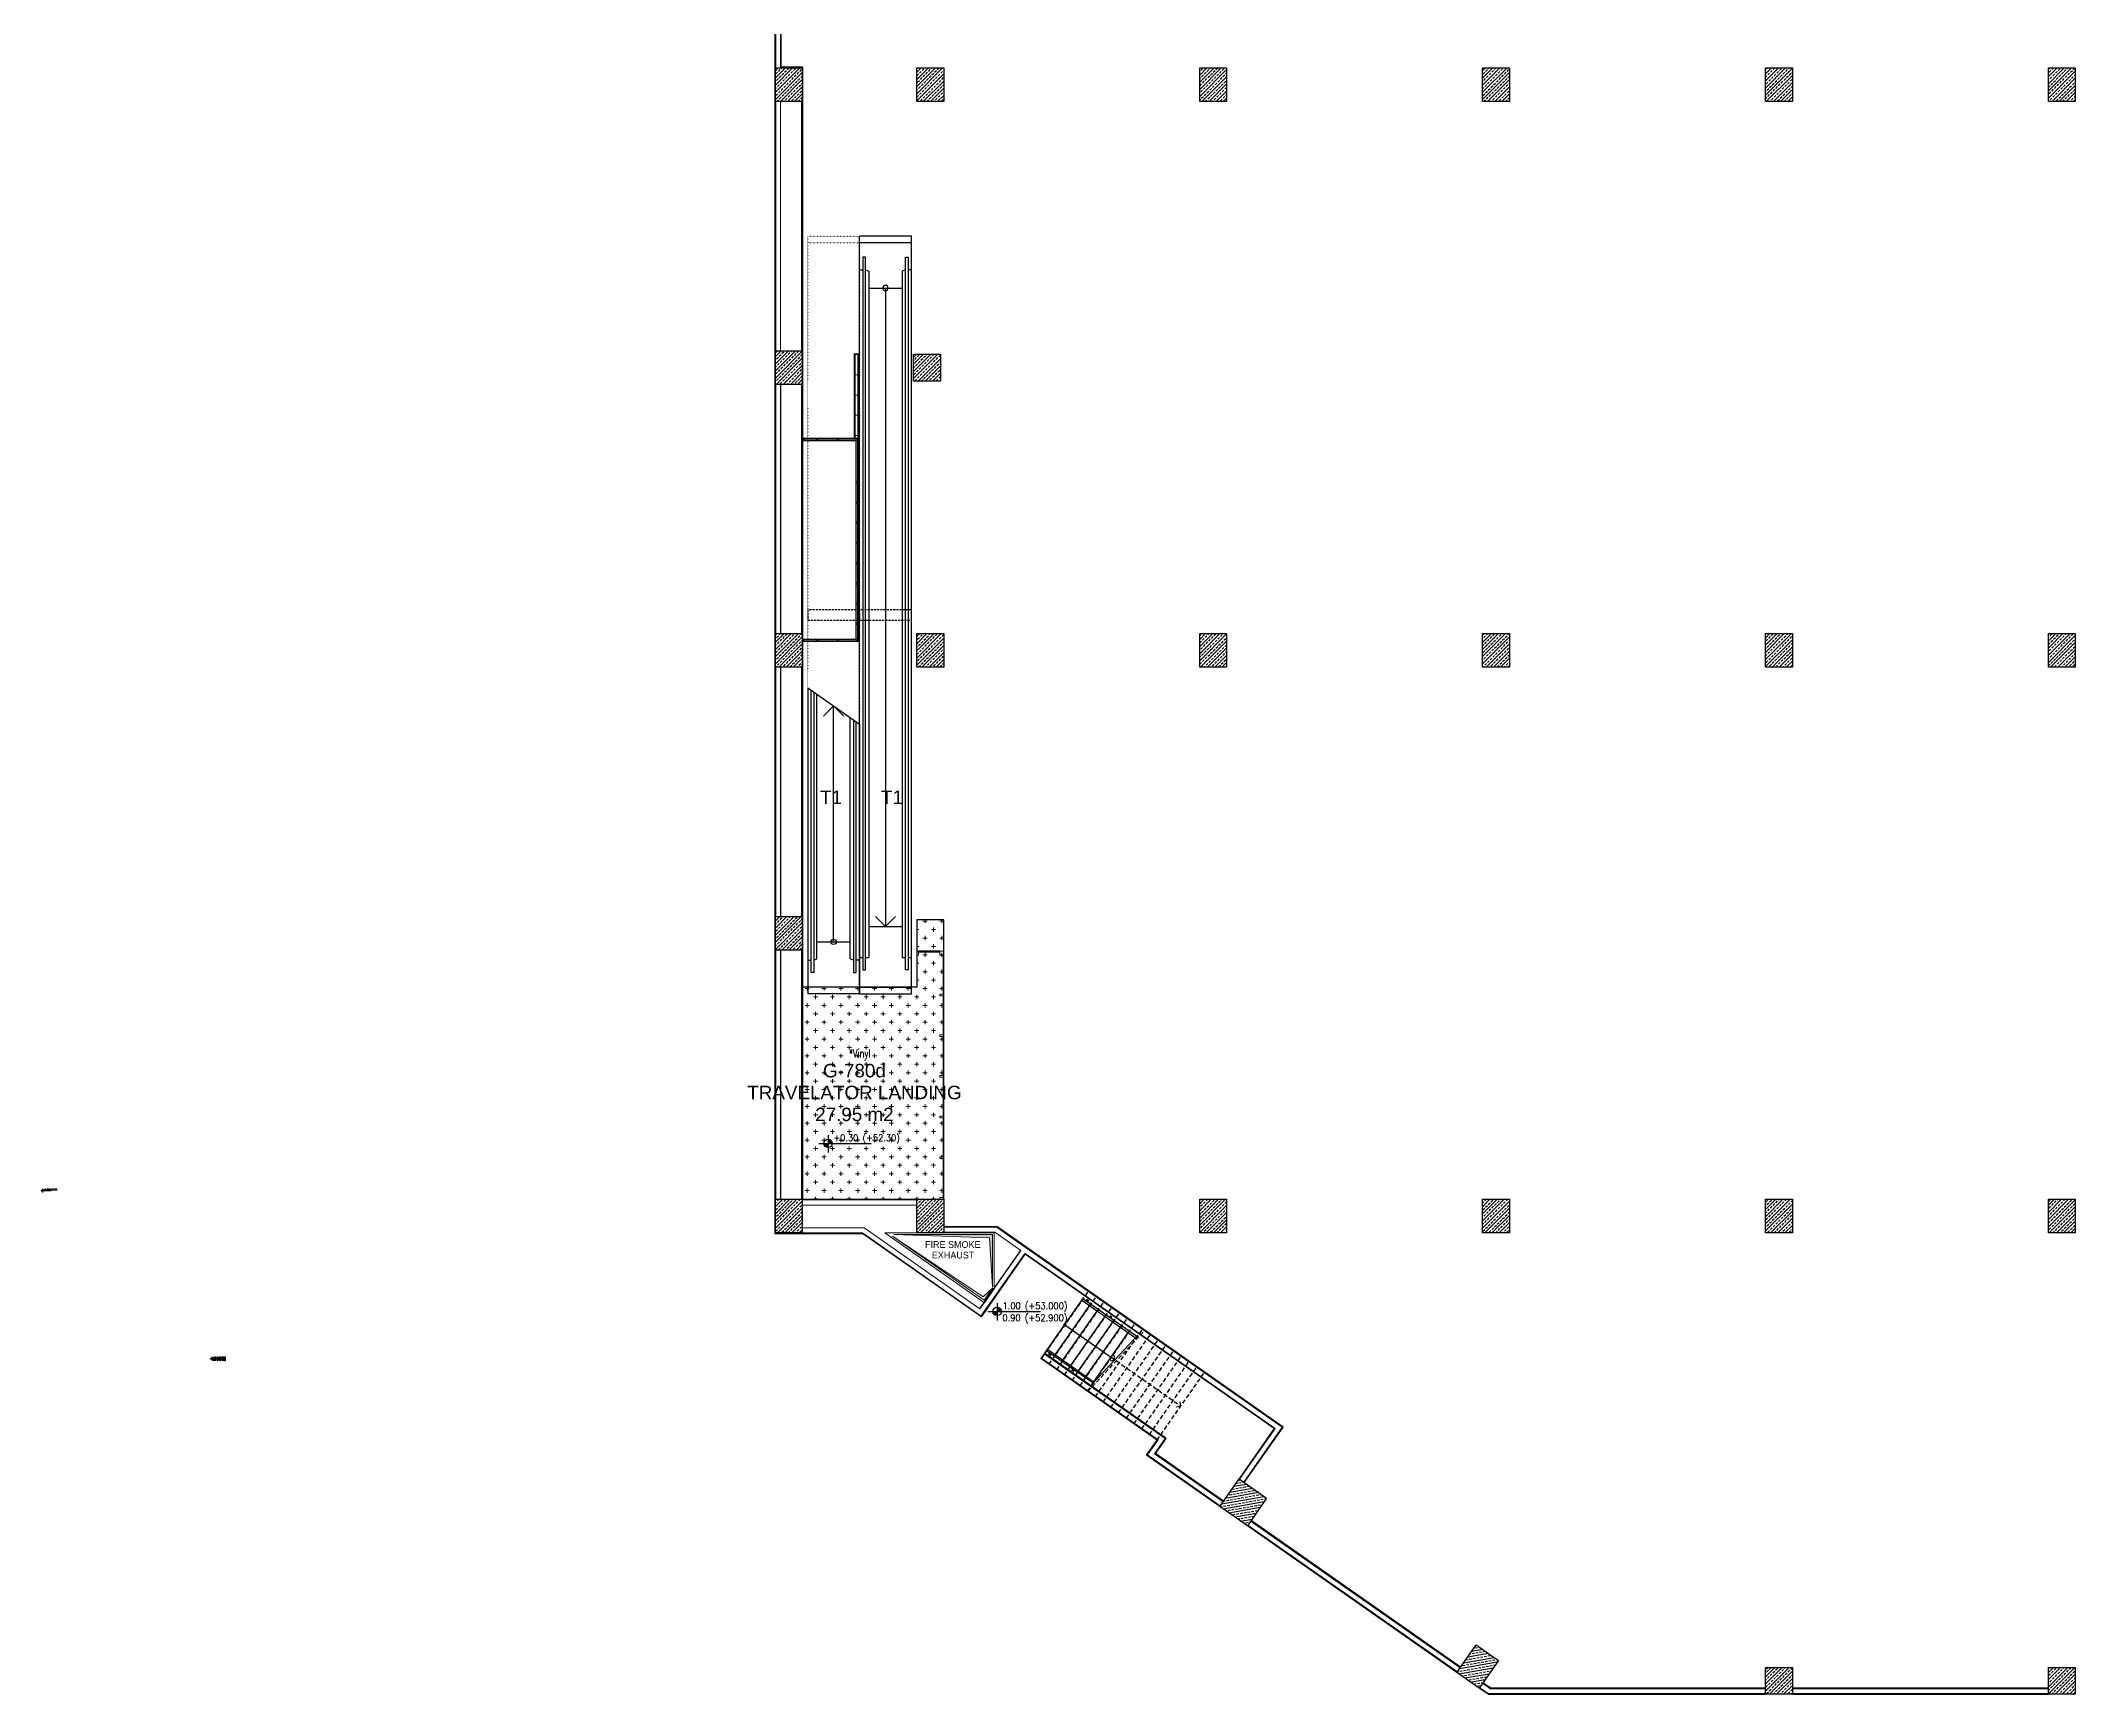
# Model space of a CAD drawing. Header units: metres. Extents: x -11920 to 1298, y -8631 to 433.
# Drawn here: x -11920 to -5878, y -8096 to -3185 of the extents above; entities that cross this region are included whole.
import ezdxf
from ezdxf.enums import TextEntityAlignment as Align

# ---------------------------------------------------------------- set-up
doc = ezdxf.new("R2010")
doc.units = ezdxf.units.M
doc.header["$LTSCALE"] = 0.01
doc.header["$MEASUREMENT"] = 0
doc.linetypes.add('DOT2', pattern=[0.125, 0, -0.125])
doc.linetypes.add('HIDDEN', pattern=[9.525, 6.35, -3.175])
doc.layers.get('0').update_dxf_attribs({"color": 30, "lineweight": 0})
for name, color, linetype, lineweight in [('Ag-040', 2, 'Continuous', 20), ('AG-Metal_Profile', 122, 'Continuous', 18), ('AG-Profile_Aluminium', 122, 'Continuous', 9), ('AG-Wall', 4, 'Continuous', 20), ('AG-WALL-GYP-WHITE', 35, 'Continuous', 20), ('AI-040 @ 250', 2, 'Continuous', 20), ('DOS-AG-Floor_PVC', 91, 'Continuous', 15), ('DOS-AG-Text', 7, 'Continuous', 0), ('shaft', 3, 'Continuous', 20)]:
    doc.layers.add(name, color=color, linetype=linetype, lineweight=lineweight)
for name, color, linetype in [('AG-ELEV-02', 152, 'Continuous'), ('AG-HIDDEN', 9, 'HIDDEN'), ('AG-PLASTER', 73, 'Continuous'), ('AG-STAIR', 3, 'Continuous'), ('AR-ESCALATOR', 3, 'Continuous'), ('AR-HANDRAIL', 20, 'Continuous'), ('AR-WALL-GYP-WHITE', 44, 'Continuous'), ('CAM', 1, 'Continuous'), ('V-0_Hatch_Concrete', 252, 'Continuous'), ('V-0_Notation_Level_200', 2, 'Continuous'), ('V-0_Notation_Level_200 @ 10', 2, 'Continuous'), ('V-0_Notation_Level_200 @ 50', 2, 'Continuous'), ('V-2_Column', 160, 'Continuous')]:
    doc.layers.add(name, color=color, linetype=linetype)
doc.styles.add('$0$IIS IKEA SANS', font='')
doc.styles.add('ARIAL', font='arial.ttf', dxfattribs={"width": 0.9})
doc.styles.add('KOT', font='simplex.shx', dxfattribs={"width": 0.9})
doc.styles.add('TROMANS', font='simplex.shx')
doc.styles.get('$0$IIS IKEA SANS').set_extended_font_data('IKEA Sans')
pattern_1 = [(45, (-19036.79, -4512.143), (-10.606602, 10.606602), []), (45, (-19026.183, -4512.143), (-10.606602, 10.606602), [7.5, -3.75])]

# ---------------------------------------------------------------- blocks, each defined once
blk = doc.blocks.new('150714_ARSA$0$KOLON 80X120')
at = {"layer": 'V-0_Hatch_Concrete'}
h = blk.add_hatch(dxfattribs=at)
h.set_pattern_fill('ANSI33', color=256, scale=60)
h.set_pattern_definition(pattern_1)
h.paths.add_polyline_path([(0, 100), (80, 100), (80, 0), (0, 0)])
blk.add_lwpolyline([(0, 100), (80, 100), (80, 0), (0, 0), (0, 100)])
blk = doc.blocks.new('150714_ARSA$0$Kolon 80x80')
at = {"layer": 'V-0_Hatch_Concrete'}
h = blk.add_hatch(dxfattribs=at)
h.set_pattern_fill('ANSI33', color=256, scale=0.6)
h.set_pattern_definition([(45, (-173.56495, -48.76922), (-0.10606602, 0.10606602), []), (45, (-173.45888, -48.76922), (-0.10606602, 0.10606602), [0.075, -0.0375])])
h.paths.add_polyline_path([(0, 0.8), (0.8, 0.8), (0.8, 0), (0, 0)])
blk.add_lwpolyline([(0, 0.8), (0.8, 0.8), (0.8, 0), (0, 0), (0, 0.8)])
blk = doc.blocks.new('$0$150714_ARSA$0$KOLON 80X120')
at = {"layer": 'V-0_Hatch_Concrete'}
h = blk.add_hatch(dxfattribs=at)
h.set_pattern_fill('ANSI33', color=256, scale=60)
h.set_pattern_definition(pattern_1)
h.paths.add_polyline_path([(0, 100), (80, 100), (80, 0), (0, 0)])
blk.add_lwpolyline([(0, 100), (80, 100), (80, 0), (0, 0), (0, 100)])
blk = doc.blocks.new('*U69')
h = blk.add_hatch(color=256)
h.paths.add_polyline_path([(0, 0), (248, 0, 0.4142136), (0, 248)])
h.paths.add_polyline_path([(0, -248), (0, 0), (-248, 0, 0.4142136)])
for p, q in [((-547, 0), (2570, 0)), ((0, 503), (0, -536))]:
    blk.add_line(p, q)
blk.add_circle((0, 0), 248)
at = {"style": 'KOT', "width": 0.9}
blk.add_attdef('BITMIS-KOT', text='', height=400, dxfattribs=at).set_placement((319, 15), align=Align.BOTTOM_LEFT)
blk.add_attdef('KABA-KOT', text='', height=400, dxfattribs=at).set_placement((314, -177), align=Align.TOP_LEFT)
blk = doc.blocks.new('*U99')
at = {"layer": 'V-0_Notation_Level_200 @ 10', "xscale": 0.01, "yscale": 0.01, "zscale": 0.01}
blk.add_blockref('*U69', (-11412.1, -7099), dxfattribs=at).add_auto_attribs({'KABA-KOT': '0.90 (+52.900)', 'BITMIS-KOT': '1.00 (+53.000)'})
at = {"layer": 'V-0_Notation_Level_200 @ 50', "xscale": 0.05, "yscale": 0.05, "zscale": 0.05}
blk.add_blockref('*U69', (-9079.7, -6959), dxfattribs=at).add_auto_attribs({'KABA-KOT': '0.90 (+52.900)', 'BITMIS-KOT': '1.00 (+53.000)'})
blk = doc.blocks.new('*U100')
at = {"layer": 'V-0_Notation_Level_200 @ 10', "xscale": 0.01, "yscale": 0.01, "zscale": 0.01}
blk.add_blockref('*U69', (-11914.3, -6600.1), dxfattribs=at).add_auto_attribs({'BITMIS-KOT': '+0.30 (+52.30)'})
at = {"layer": 'V-0_Notation_Level_200 @ 50', "xscale": 0.05, "yscale": 0.05, "zscale": 0.05}
blk.add_blockref('*U69', (-9581.9, -6460.1), dxfattribs=at).add_auto_attribs({'BITMIS-KOT': '+0.30 (+52.30)'})
blk = doc.blocks.new('*U13')
at = {"style": 'ARIAL'}
for tag, p in [('NO', (1.68, 0.8)), ('MAHAL', (1.68, -1.8)), ('ALAN', (1.68, -4.4))]:
    blk.add_attdef(tag, text='', height=1.6, dxfattribs=at).set_placement(p, align=Align.MIDDLE_CENTER)
blk = doc.blocks.new('YB')
at = {"layer": 'AG-STAIR', "linetype": 'Continuous'}
for p, q in [((-1.54, 22.506), (-1.54, 0)), ((-1.54, 22.506), (0, 22.506)), ((0, 22.506), (0, 0)), ((-1.54, 22.306), (0, 22.306)), ((-1.44, 0.632), (-1.44, 21.794)), ((-1.44, 21.794), (-1.36, 21.794)), ((-1.36, 21.794), (-1.36, 0.632)), ((-0.1, 21.794), (-0.18, 21.794)), ((-0.18, 21.794), (-0.18, 0.632)), ((-0.1, 0.632), (-0.1, 21.794)), ((-1.54, 21.421), (-1.44, 21.421)), ((-1.36, 21.421), (-1.265, 21.421)), ((-1.265, 1.04), (-1.265, 21.421)), ((-0.275, 1.04), (-0.275, 21.421)), ((-0.275, 21.421), (-0.18, 21.421)), ((-0.1, 21.421), (0, 21.421)), ((-1.265, 20.503), (-0.275, 20.503)), ((-0.77, 20.503), (-1.07, 20.203)), ((-0.77, 1.546), (-0.77, 20.503)), ((-0.77, 20.503), (-0.47, 20.203)), ((-1.265, 1.546), (-0.275, 1.546)), ((-1.54, 1), (-1.44, 1)), ((-1.36, 0.632), (-1.44, 0.632)), ((-1.36, 1), (-1.265, 1.04)), ((-0.18, 1), (-0.275, 1.04)), ((-0.18, 0.632), (-0.1, 0.632)), ((0, 1), (-0.1, 1)), ((0, 0.2), (-1.54, 0.2)), ((0, 0), (-1.54, 0))]:
    blk.add_line(p, q, dxfattribs=at)
blk.add_circle((-0.77, 1.546), 0.08, dxfattribs=at)
blk = doc.blocks.new('JGHFDFDSAFG')
at = {"layer": 'AG-STAIR', "linetype": 'Continuous'}
for p, q in [((0, 0), (0, 1540)), ((9089, 1540), (0, 1540)), ((200, 0), (200, 1540)), ((632, 1440), (9019, 1440)), ((632, 1360), (632, 1440)), ((8963, 1360), (632, 1360)), ((1000, 1540), (1000, 1440)), ((1000, 1360), (1040, 1265)), ((1040, 1265), (8897, 1265)), ((1546, 1265), (1546, 275)), ((9089, 1540), (8014, 0)), ((1546, 770), (8552, 770)), ((8014, 0), (0, 0)), ((632, 180), (632, 100)), ((8140, 180), (632, 180)), ((632, 100), (8084, 100)), ((1000, 180), (1040, 275)), ((1000, 0), (1000, 100)), ((1040, 275), (8206, 275))]:
    blk.add_line(p, q, dxfattribs=at)
blk.add_lwpolyline([(8252, 1070), (8552, 770), (8252, 470)], dxfattribs=at)
blk.add_circle((1546, 770), 80, dxfattribs=at)
at = {"layer": 'AR-ESCALATOR', "color": 1, "linetype": 'DOT2', "ltscale": 8000}
for p, q in [((22506, 1540), (9089, 1540)), ((22306, 1540), (22306, 0)), ((22506, 1540), (22506, 0)), ((22506, 0), (8014, 0))]:
    blk.add_line(p, q, dxfattribs=at)
blk = doc.blocks.new('ybant2')
at = {"layer": 'AG-ELEV-02'}
for p, q in [((420.2, 930), (340, 930)), ((340, 930), (340, 730)), ((420.2, 100), (420.2, 930)), ((0, 840), (-80, 840)), ((0, 730), (0, 840)), ((340, 730), (0, 730)), ((340.2, 100), (420.2, 100))]:
    blk.add_line(p, q, dxfattribs=at)
at = {"layer": 'AG-HIDDEN', "ltscale": 100}
for points in [[(16, 1850.3), (16, 1820.3), (170, 1820.3), (170, 1850.3), (16, 1850.3)], [(170, 1850.3), (170, 1820.3), (324, 1820.3), (324, 1850.3), (170, 1850.3)]]:
    blk.add_lwpolyline(points, dxfattribs=at)
at = {"layer": 'AG-Profile_Aluminium', "ltscale": 5}
for points in [[(340.2, 837), (340.2, 825), (345.2, 825), (345.2, 837), (340.2, 837)], [(408.2, 837), (408.2, 825), (420.2, 825), (420.2, 837), (408.2, 837)], [(420.2, 709.2), (408.2, 709.2), (408.2, 704.2), (420.2, 704.2), (420.2, 709.2)], [(420.2, 588.3), (408.2, 588.3), (408.2, 583.3), (420.2, 583.3), (420.2, 588.3)], [(420.2, 467.5), (408.2, 467.5), (408.2, 462.5), (420.2, 462.5), (420.2, 467.5)], [(420.2, 346.7), (408.2, 346.7), (408.2, 341.7), (420.2, 341.7), (420.2, 346.7)], [(420.2, 225.8), (408.2, 225.8), (408.2, 220.8), (420.2, 220.8), (420.2, 225.8)], [(420.2, 105), (408.2, 105), (408.2, 100), (420.2, 100), (420.2, 105)]]:
    blk.add_lwpolyline(points, dxfattribs=at)
at = {"layer": 'CAM'}
for points in [[(408.2, 837), (345.2, 837), (345.2, 835), (408.2, 835), (408.2, 837)], [(420.2, 709.2), (420.2, 825), (418.2, 825), (418.2, 709.2), (420.2, 709.2)], [(420.2, 588.3), (420.2, 704.2), (418.2, 704.2), (418.2, 588.3), (420.2, 588.3)], [(420.2, 467.5), (420.2, 583.3), (418.2, 583.3), (418.2, 467.5), (420.2, 467.5)], [(420.2, 346.7), (420.2, 462.5), (418.2, 462.5), (418.2, 346.7), (420.2, 346.7)], [(420.2, 225.8), (420.2, 341.7), (418.2, 341.7), (418.2, 225.8), (420.2, 225.8)], [(420.2, 105), (420.2, 220.8), (418.2, 220.8), (418.2, 105), (420.2, 105)]]:
    blk.add_lwpolyline(points, dxfattribs=at)
at = {"xscale": 0.1, "yscale": 0.1, "zscale": 0.1, "rotation": 90}
blk.add_blockref('JGHFDFDSAFG', (170, 710), dxfattribs=at)
at = {"lineweight": -2, "transparency": 33554610, "xscale": -100, "yscale": 100, "zscale": 100, "rotation": 180}
blk.add_blockref('YB', (324, 2960.6), dxfattribs=at)

msp = doc.modelspace()

# ---------------------------------------------------------------- hatches: boundary and pattern name
at = {"layer": 'DOS-AG-Floor_PVC'}
h = msp.add_hatch(dxfattribs=at)
h.set_pattern_fill('CROSS', color=256, scale=100, style=0)
h.paths.add_polyline_path([(-9658.4, -5995.9), (-9334.4, -5995.9), (-9318.4, -5995.9), (-9318.4, -5795.9), (-9238.2, -5795.9), (-9238.2, -6625.9), (-9656.4, -6625.9)])
at = {"layer": 'shaft'}
h = msp.add_hatch(color=256, dxfattribs=at)
h.dxf.hatch_style = 1
h.paths.add_polyline_path([(-9093.4, -6885.9), (-9093.4, -6730.9), (-9386.8, -6730.9), (-9102.4, -6739.9)])
at = {"layer": 'V-0_Hatch_Concrete'}
h = msp.add_hatch(dxfattribs=at)
h.set_pattern_fill('ANSI33', color=256, scale=60, angle=-35)
h.paths.add_polyline_path([(-8361.5, -7456.1), (-8279.6, -7513.4), (-8336.9, -7595.4), (-8418.8, -7538)])

# ---------------------------------------------------------------- linework, layer by layer
at = {"layer": 'AG-ELEV-02'}
for p, q in [((-9659.7, -4105.9), (-9659.7, -3365.9)), ((-9659.7, -4945.9), (-9659.7, -4205.9)), ((-9498.9, -4373.4), (-9658.4, -4373.4)), ((-9498.9, -4962.4), (-9498.9, -4373.4)), ((-9653.4, -4962.4), (-9498.9, -4962.4)), ((-9659.7, -5785.9), (-9659.7, -5045.9)), ((-9659.7, -6625.9), (-9659.7, -5885.9)), ((-9658.4, -5885.9), (-9658.4, -6625.9))]:
    msp.add_line(p, q, dxfattribs=at)
at = {"layer": 'AG-HIDDEN', "ltscale": 200}
for p, q in [((-8948.8, -7099.8), (-8807.7, -6898.2)), ((-8925.9, -7115.8), (-8784.8, -6914.3)), ((-8903, -7131.9), (-8761.9, -6930.4)), ((-8880, -7147.9), (-8738.9, -6946.4)), ((-8857.1, -7164), (-8716, -6962.5)), ((-8834.1, -7180.1), (-8693, -6978.6)), ((-8811.2, -7196.1), (-8670.1, -6994.6)), ((-8810.7, -7196.5), (-8641.1, -7014.9)), ((-8788.3, -7212.2), (-8647.2, -7010.7)), ((-8765.3, -7228.2), (-8624.2, -7026.7)), ((-8742.4, -7244.3), (-8601.3, -7042.8)), ((-8719.5, -7260.4), (-8578.4, -7058.9)), ((-8725.9, -7105.7), (-8534.2, -7239.9)), ((-8696.5, -7276.4), (-8555.4, -7074.9)), ((-8673.6, -7292.5), (-8532.5, -7091)), ((-8650.7, -7308.5), (-8509.6, -7107)), ((-8627.7, -7324.6), (-8486.6, -7123.1)), ((-8604.8, -7340.7), (-8463.7, -7139.2))]:
    msp.add_line(p, q, dxfattribs=at)
at = {"layer": 'AG-HIDDEN', "ltscale": 30}
msp.add_lwpolyline([(-9658.4, -4967.9), (-9493.4, -4967.9), (-9493.4, -4367.9), (-9658.4, -4367.9)], dxfattribs=at)
at = {"layer": 'AG-HIDDEN', "ltscale": 200}
msp.add_lwpolyline([(-8548, -7242.3), (-8534.2, -7239.9), (-8536.7, -7226.1)], dxfattribs=at)
at = {"layer": 'AG-Metal_Profile'}
for points in [[(-9659.7, -3368.9), (-9657.7, -3368.9), (-9657.7, -3365.9), (-9659.7, -3365.9), (-9659.7, -3368.9)], [(-9659.7, -3428.9), (-9657.7, -3428.9), (-9657.7, -3425.9), (-9659.7, -3425.9), (-9659.7, -3428.9)], [(-9659.7, -3488.9), (-9657.7, -3488.9), (-9657.7, -3485.9), (-9659.7, -3485.9), (-9659.7, -3488.9)], [(-9659.7, -3548.9), (-9657.7, -3548.9), (-9657.7, -3545.9), (-9659.7, -3545.9), (-9659.7, -3548.9)], [(-9659.7, -3608.9), (-9657.7, -3608.9), (-9657.7, -3605.9), (-9659.7, -3605.9), (-9659.7, -3608.9)], [(-9659.7, -3668.9), (-9657.7, -3668.9), (-9657.7, -3665.9), (-9659.7, -3665.9), (-9659.7, -3668.9)], [(-9659.7, -3728.9), (-9657.7, -3728.9), (-9657.7, -3725.9), (-9659.7, -3725.9), (-9659.7, -3728.9)], [(-9659.7, -3788.9), (-9657.7, -3788.9), (-9657.7, -3785.9), (-9659.7, -3785.9), (-9659.7, -3788.9)], [(-9659.7, -3848.9), (-9657.7, -3848.9), (-9657.7, -3845.9), (-9659.7, -3845.9), (-9659.7, -3848.9)], [(-9659.7, -3908.9), (-9657.7, -3908.9), (-9657.7, -3905.9), (-9659.7, -3905.9), (-9659.7, -3908.9)], [(-9659.7, -3968.9), (-9657.7, -3968.9), (-9657.7, -3965.9), (-9659.7, -3965.9), (-9659.7, -3968.9)], [(-9659.7, -4028.9), (-9657.7, -4028.9), (-9657.7, -4025.9), (-9659.7, -4025.9), (-9659.7, -4028.9)], [(-9659.7, -4105.9), (-9657.7, -4105.9), (-9657.7, -4102.9), (-9659.7, -4102.9), (-9659.7, -4105.9)], [(-9493.2, -4121.6), (-9493.2, -4117.6), (-9502.2, -4117.6), (-9502.2, -4121.6)], [(-9659.7, -4208.9), (-9657.7, -4208.9), (-9657.7, -4205.9), (-9659.7, -4205.9), (-9659.7, -4208.9)], [(-9493.2, -4181.6), (-9493.2, -4177.6), (-9502.2, -4177.6), (-9502.2, -4181.6)], [(-9659.7, -4268.9), (-9657.7, -4268.9), (-9657.7, -4265.9), (-9659.7, -4265.9), (-9659.7, -4268.9)], [(-9493.2, -4241.6), (-9493.2, -4237.6), (-9502.2, -4237.6), (-9502.2, -4241.6)], [(-9659.7, -4328.9), (-9657.7, -4328.9), (-9657.7, -4325.9), (-9659.7, -4325.9), (-9659.7, -4328.9)], [(-9493.2, -4301.6), (-9493.2, -4297.6), (-9502.2, -4297.6), (-9502.2, -4301.6)], [(-9659.7, -4388.9), (-9657.7, -4388.9), (-9657.7, -4385.9), (-9659.7, -4385.9), (-9659.7, -4388.9)], [(-9658.4, -4373.4), (-9653.4, -4373.4), (-9653.4, -4368.4), (-9658.4, -4368.4), (-9658.4, -4373.4)], [(-9615.9, -4373.4), (-9610.9, -4373.4), (-9610.9, -4368.4), (-9615.9, -4368.4), (-9615.9, -4373.4)], [(-9555.9, -4373.4), (-9550.9, -4373.4), (-9550.9, -4368.4), (-9555.9, -4368.4), (-9555.9, -4373.4)], [(-9493.2, -4361.6), (-9493.2, -4357.6), (-9502.2, -4357.6), (-9502.2, -4361.6)], [(-9493.2, -4361.6), (-9493.2, -4365.6), (-9502.2, -4365.6), (-9502.2, -4361.6)], [(-9498.9, -4373.4), (-9493.9, -4373.4), (-9493.9, -4368.4), (-9498.9, -4368.4), (-9498.9, -4373.4)], [(-9659.7, -4448.9), (-9657.7, -4448.9), (-9657.7, -4445.9), (-9659.7, -4445.9), (-9659.7, -4448.9)], [(-9659.7, -4508.9), (-9657.7, -4508.9), (-9657.7, -4505.9), (-9659.7, -4505.9), (-9659.7, -4508.9)], [(-9498.9, -4499.4), (-9493.9, -4499.4), (-9493.9, -4494.4), (-9498.9, -4494.4), (-9498.9, -4499.4)], [(-9659.7, -4568.9), (-9657.7, -4568.9), (-9657.7, -4565.9), (-9659.7, -4565.9), (-9659.7, -4568.9)], [(-9498.9, -4559.4), (-9493.9, -4559.4), (-9493.9, -4554.4), (-9498.9, -4554.4), (-9498.9, -4559.4)], [(-9659.7, -4628.9), (-9657.7, -4628.9), (-9657.7, -4625.9), (-9659.7, -4625.9), (-9659.7, -4628.9)], [(-9498.9, -4619.4), (-9493.9, -4619.4), (-9493.9, -4614.4), (-9498.9, -4614.4), (-9498.9, -4619.4)], [(-9659.7, -4688.9), (-9657.7, -4688.9), (-9657.7, -4685.9), (-9659.7, -4685.9), (-9659.7, -4688.9)], [(-9498.9, -4679.4), (-9493.9, -4679.4), (-9493.9, -4674.4), (-9498.9, -4674.4), (-9498.9, -4679.4)], [(-9659.7, -4748.9), (-9657.7, -4748.9), (-9657.7, -4745.9), (-9659.7, -4745.9), (-9659.7, -4748.9)], [(-9498.9, -4739.4), (-9493.9, -4739.4), (-9493.9, -4734.4), (-9498.9, -4734.4), (-9498.9, -4739.4)], [(-9659.7, -4808.9), (-9657.7, -4808.9), (-9657.7, -4805.9), (-9659.7, -4805.9), (-9659.7, -4808.9)], [(-9498.9, -4799.4), (-9493.9, -4799.4), (-9493.9, -4794.4), (-9498.9, -4794.4), (-9498.9, -4799.4)], [(-9659.7, -4868.9), (-9657.7, -4868.9), (-9657.7, -4865.9), (-9659.7, -4865.9), (-9659.7, -4868.9)], [(-9498.9, -4859.4), (-9493.9, -4859.4), (-9493.9, -4854.4), (-9498.9, -4854.4), (-9498.9, -4859.4)], [(-9659.7, -4945.9), (-9657.7, -4945.9), (-9657.7, -4942.9), (-9659.7, -4942.9), (-9659.7, -4945.9)], [(-9498.9, -4919.4), (-9493.9, -4919.4), (-9493.9, -4914.4), (-9498.9, -4914.4), (-9498.9, -4919.4)], [(-9658.4, -4967.4), (-9653.4, -4967.4), (-9653.4, -4962.4), (-9658.4, -4962.4), (-9658.4, -4967.4)], [(-9615.9, -4967.4), (-9610.9, -4967.4), (-9610.9, -4962.4), (-9615.9, -4962.4), (-9615.9, -4967.4)], [(-9555.9, -4967.4), (-9550.9, -4967.4), (-9550.9, -4962.4), (-9555.9, -4962.4), (-9555.9, -4967.4)], [(-9498.9, -4967.4), (-9493.9, -4967.4), (-9493.9, -4962.4), (-9498.9, -4962.4), (-9498.9, -4967.4)], [(-9659.7, -5048.9), (-9657.7, -5048.9), (-9657.7, -5045.9), (-9659.7, -5045.9), (-9659.7, -5048.9)], [(-9659.7, -5108.9), (-9657.7, -5108.9), (-9657.7, -5105.9), (-9659.7, -5105.9), (-9659.7, -5108.9)], [(-9659.7, -5168.9), (-9657.7, -5168.9), (-9657.7, -5165.9), (-9659.7, -5165.9), (-9659.7, -5168.9)], [(-9659.7, -5228.9), (-9657.7, -5228.9), (-9657.7, -5225.9), (-9659.7, -5225.9), (-9659.7, -5228.9)], [(-9659.7, -5288.9), (-9657.7, -5288.9), (-9657.7, -5285.9), (-9659.7, -5285.9), (-9659.7, -5288.9)], [(-9659.7, -5348.9), (-9657.7, -5348.9), (-9657.7, -5345.9), (-9659.7, -5345.9), (-9659.7, -5348.9)], [(-9659.7, -5408.9), (-9657.7, -5408.9), (-9657.7, -5405.9), (-9659.7, -5405.9), (-9659.7, -5408.9)], [(-9659.7, -5468.9), (-9657.7, -5468.9), (-9657.7, -5465.9), (-9659.7, -5465.9), (-9659.7, -5468.9)], [(-9659.7, -5528.9), (-9657.7, -5528.9), (-9657.7, -5525.9), (-9659.7, -5525.9), (-9659.7, -5528.9)], [(-9659.7, -5588.9), (-9657.7, -5588.9), (-9657.7, -5585.9), (-9659.7, -5585.9), (-9659.7, -5588.9)], [(-9659.7, -5648.9), (-9657.7, -5648.9), (-9657.7, -5645.9), (-9659.7, -5645.9), (-9659.7, -5648.9)], [(-9659.7, -5708.9), (-9657.7, -5708.9), (-9657.7, -5705.9), (-9659.7, -5705.9), (-9659.7, -5708.9)], [(-9659.7, -5785.9), (-9657.7, -5785.9), (-9657.7, -5782.9), (-9659.7, -5782.9), (-9659.7, -5785.9)], [(-9659.7, -5888.9), (-9657.7, -5888.9), (-9657.7, -5885.9), (-9659.7, -5885.9), (-9659.7, -5888.9)], [(-9659.7, -5948.9), (-9657.7, -5948.9), (-9657.7, -5945.9), (-9659.7, -5945.9), (-9659.7, -5948.9)], [(-9659.7, -6008.9), (-9657.7, -6008.9), (-9657.7, -6005.9), (-9659.7, -6005.9), (-9659.7, -6008.9)], [(-9659.7, -6068.9), (-9657.7, -6068.9), (-9657.7, -6065.9), (-9659.7, -6065.9), (-9659.7, -6068.9)], [(-9659.7, -6128.9), (-9657.7, -6128.9), (-9657.7, -6125.9), (-9659.7, -6125.9), (-9659.7, -6128.9)], [(-9659.7, -6188.9), (-9657.7, -6188.9), (-9657.7, -6185.9), (-9659.7, -6185.9), (-9659.7, -6188.9)], [(-9659.7, -6248.9), (-9657.7, -6248.9), (-9657.7, -6245.9), (-9659.7, -6245.9), (-9659.7, -6248.9)], [(-9659.7, -6308.9), (-9657.7, -6308.9), (-9657.7, -6305.9), (-9659.7, -6305.9), (-9659.7, -6308.9)], [(-9659.7, -6368.9), (-9657.7, -6368.9), (-9657.7, -6365.9), (-9659.7, -6365.9), (-9659.7, -6368.9)], [(-9659.7, -6428.9), (-9657.7, -6428.9), (-9657.7, -6425.9), (-9659.7, -6425.9), (-9659.7, -6428.9)], [(-9659.7, -6488.9), (-9657.7, -6488.9), (-9657.7, -6485.9), (-9659.7, -6485.9), (-9659.7, -6488.9)], [(-9659.7, -6548.9), (-9657.7, -6548.9), (-9657.7, -6545.9), (-9659.7, -6545.9), (-9659.7, -6548.9)], [(-9659.7, -6625.9), (-9657.7, -6625.9), (-9657.7, -6622.9), (-9659.7, -6622.9), (-9659.7, -6625.9)]]:
    msp.add_lwpolyline(points, dxfattribs=at)
for points in [[(-9659.5, -3368.7), (-9657.8, -3368.7), (-9657.8, -3366), (-9659.5, -3366)], [(-9659.5, -3428.7), (-9657.8, -3428.7), (-9657.8, -3426), (-9659.5, -3426)], [(-9659.5, -3488.7), (-9657.8, -3488.7), (-9657.8, -3486), (-9659.5, -3486)], [(-9659.5, -3548.7), (-9657.8, -3548.7), (-9657.8, -3546), (-9659.5, -3546)], [(-9659.5, -3608.7), (-9657.8, -3608.7), (-9657.8, -3606), (-9659.5, -3606)], [(-9659.5, -3668.7), (-9657.8, -3668.7), (-9657.8, -3666), (-9659.5, -3666)], [(-9659.5, -3728.7), (-9657.8, -3728.7), (-9657.8, -3726), (-9659.5, -3726)], [(-9659.5, -3788.7), (-9657.8, -3788.7), (-9657.8, -3786), (-9659.5, -3786)], [(-9659.5, -3848.7), (-9657.8, -3848.7), (-9657.8, -3846), (-9659.5, -3846)], [(-9659.5, -3908.7), (-9657.8, -3908.7), (-9657.8, -3906), (-9659.5, -3906)], [(-9659.5, -3968.7), (-9657.8, -3968.7), (-9657.8, -3966), (-9659.5, -3966)], [(-9659.5, -4028.7), (-9657.8, -4028.7), (-9657.8, -4026), (-9659.5, -4026)], [(-9659.5, -4105.7), (-9657.8, -4105.7), (-9657.8, -4103), (-9659.5, -4103)], [(-9659.5, -4208.7), (-9657.8, -4208.7), (-9657.8, -4206), (-9659.5, -4206)], [(-9659.5, -4268.7), (-9657.8, -4268.7), (-9657.8, -4266), (-9659.5, -4266)], [(-9659.5, -4328.7), (-9657.8, -4328.7), (-9657.8, -4326), (-9659.5, -4326)], [(-9659.5, -4388.7), (-9657.8, -4388.7), (-9657.8, -4386), (-9659.5, -4386)], [(-9658.2, -4373.2), (-9653.6, -4373.2), (-9653.6, -4368.6), (-9658.2, -4368.6)], [(-9615.7, -4373.2), (-9611.1, -4373.2), (-9611.1, -4368.6), (-9615.7, -4368.6)], [(-9555.7, -4373.2), (-9551.1, -4373.2), (-9551.1, -4368.6), (-9555.7, -4368.6)], [(-9498.7, -4373.2), (-9494.1, -4373.2), (-9494.1, -4368.6), (-9498.7, -4368.6)], [(-9659.5, -4448.7), (-9657.8, -4448.7), (-9657.8, -4446), (-9659.5, -4446)], [(-9659.5, -4508.7), (-9657.8, -4508.7), (-9657.8, -4506), (-9659.5, -4506)], [(-9498.7, -4499.2), (-9494.1, -4499.2), (-9494.1, -4494.6), (-9498.7, -4494.6)], [(-9659.5, -4568.7), (-9657.8, -4568.7), (-9657.8, -4566), (-9659.5, -4566)], [(-9498.7, -4559.2), (-9494.1, -4559.2), (-9494.1, -4554.6), (-9498.7, -4554.6)], [(-9659.5, -4628.7), (-9657.8, -4628.7), (-9657.8, -4626), (-9659.5, -4626)], [(-9498.7, -4619.2), (-9494.1, -4619.2), (-9494.1, -4614.6), (-9498.7, -4614.6)], [(-9659.5, -4688.7), (-9657.8, -4688.7), (-9657.8, -4686), (-9659.5, -4686)], [(-9498.7, -4679.2), (-9494.1, -4679.2), (-9494.1, -4674.6), (-9498.7, -4674.6)], [(-9659.5, -4748.7), (-9657.8, -4748.7), (-9657.8, -4746), (-9659.5, -4746)], [(-9498.7, -4739.2), (-9494.1, -4739.2), (-9494.1, -4734.6), (-9498.7, -4734.6)], [(-9659.5, -4808.7), (-9657.8, -4808.7), (-9657.8, -4806), (-9659.5, -4806)], [(-9498.7, -4799.2), (-9494.1, -4799.2), (-9494.1, -4794.6), (-9498.7, -4794.6)], [(-9659.5, -4868.7), (-9657.8, -4868.7), (-9657.8, -4866), (-9659.5, -4866)], [(-9498.7, -4859.2), (-9494.1, -4859.2), (-9494.1, -4854.6), (-9498.7, -4854.6)], [(-9659.5, -4945.7), (-9657.8, -4945.7), (-9657.8, -4943), (-9659.5, -4943)], [(-9498.7, -4919.2), (-9494.1, -4919.2), (-9494.1, -4914.6), (-9498.7, -4914.6)], [(-9658.2, -4967.2), (-9653.6, -4967.2), (-9653.6, -4962.6), (-9658.2, -4962.6)], [(-9615.7, -4967.2), (-9611.1, -4967.2), (-9611.1, -4962.6), (-9615.7, -4962.6)], [(-9555.7, -4967.2), (-9551.1, -4967.2), (-9551.1, -4962.6), (-9555.7, -4962.6)], [(-9498.7, -4967.2), (-9494.1, -4967.2), (-9494.1, -4962.6), (-9498.7, -4962.6)], [(-9659.5, -5048.7), (-9657.8, -5048.7), (-9657.8, -5046), (-9659.5, -5046)], [(-9659.5, -5108.7), (-9657.8, -5108.7), (-9657.8, -5106), (-9659.5, -5106)], [(-9659.5, -5168.7), (-9657.8, -5168.7), (-9657.8, -5166), (-9659.5, -5166)], [(-9659.5, -5228.7), (-9657.8, -5228.7), (-9657.8, -5226), (-9659.5, -5226)], [(-9659.5, -5288.7), (-9657.8, -5288.7), (-9657.8, -5286), (-9659.5, -5286)], [(-9659.5, -5348.7), (-9657.8, -5348.7), (-9657.8, -5346), (-9659.5, -5346)], [(-9659.5, -5408.7), (-9657.8, -5408.7), (-9657.8, -5406), (-9659.5, -5406)], [(-9659.5, -5468.7), (-9657.8, -5468.7), (-9657.8, -5466), (-9659.5, -5466)], [(-9659.5, -5528.7), (-9657.8, -5528.7), (-9657.8, -5526), (-9659.5, -5526)], [(-9659.5, -5588.7), (-9657.8, -5588.7), (-9657.8, -5586), (-9659.5, -5586)], [(-9659.5, -5648.7), (-9657.8, -5648.7), (-9657.8, -5646), (-9659.5, -5646)], [(-9659.5, -5708.7), (-9657.8, -5708.7), (-9657.8, -5706), (-9659.5, -5706)], [(-9659.5, -5785.7), (-9657.8, -5785.7), (-9657.8, -5783), (-9659.5, -5783)], [(-9659.5, -5888.7), (-9657.8, -5888.7), (-9657.8, -5886), (-9659.5, -5886)], [(-9659.5, -5948.7), (-9657.8, -5948.7), (-9657.8, -5946), (-9659.5, -5946)], [(-9659.5, -6008.7), (-9657.8, -6008.7), (-9657.8, -6006), (-9659.5, -6006)], [(-9659.5, -6068.7), (-9657.8, -6068.7), (-9657.8, -6066), (-9659.5, -6066)], [(-9659.5, -6128.7), (-9657.8, -6128.7), (-9657.8, -6126), (-9659.5, -6126)], [(-9659.5, -6188.7), (-9657.8, -6188.7), (-9657.8, -6186), (-9659.5, -6186)], [(-9659.5, -6248.7), (-9657.8, -6248.7), (-9657.8, -6246), (-9659.5, -6246)], [(-9659.5, -6308.7), (-9657.8, -6308.7), (-9657.8, -6306), (-9659.5, -6306)], [(-9659.5, -6368.7), (-9657.8, -6368.7), (-9657.8, -6366), (-9659.5, -6366)], [(-9659.5, -6428.7), (-9657.8, -6428.7), (-9657.8, -6426), (-9659.5, -6426)], [(-9659.5, -6488.7), (-9657.8, -6488.7), (-9657.8, -6486), (-9659.5, -6486)], [(-9659.5, -6548.7), (-9657.8, -6548.7), (-9657.8, -6546), (-9659.5, -6546)], [(-9659.5, -6625.7), (-9657.8, -6625.7), (-9657.8, -6623), (-9659.5, -6623)]]:
    msp.add_lwpolyline(points, close=True, dxfattribs=at)
at = {"layer": 'AG-PLASTER'}
for p, q in [((-9740.4, -2515.9), (-9740.4, -6727.9)), ((-9721.4, -3265.9), (-9721.4, -2914.9)), ((-9658.4, -6625.9), (-9318.1, -6625.9)), ((-9740.4, -6727.9), (-9479.9, -6727.9)), ((-9126.6, -6975.3), (-9479.9, -6727.9)), ((-9238.4, -6706.9), (-9081, -6706.9)), ((-8230.6, -7302.3), (-9081, -6706.9)), ((-9126.6, -6975.3), (-8996.4, -6789.3)), ((-8257.1, -7307), (-8996.4, -6789.3)), ((-8936.7, -7079), (-8950.5, -7098.6)), ((-8604.8, -7340.7), (-8950.5, -7098.6)), ((-8578.3, -7336), (-8939.6, -7083)), ((-8257.1, -7307), (-8361.5, -7456.1)), ((-8345.9, -7467), (-8230.6, -7302.3)), ((-8609.9, -7381.1), (-8578.3, -7336)), ((-8407.9, -7522.4), (-8609.9, -7381.1)), ((-7714.4, -8031.3), (-8336.9, -7595.4)), ((-7703.5, -8015.7), (-8326, -7579.8)), ((-7622.1, -8095.9), (-7648.8, -8077.2)), ((-7616.1, -8076.9), (-7637.9, -8061.6)), ((-7616.1, -8076.9), (-6798.4, -8076.9)), ((-6718.4, -8076.9), (-5958.4, -8076.9)), ((-7622.1, -8095.9), (-6798.4, -8095.9)), ((-6718.4, -8095.9), (-5958.4, -8095.9))]:
    msp.add_line(p, q, dxfattribs=at)
msp.add_lwpolyline([(-8418.8, -7538), (-8636.3, -7385.7), (-8604.8, -7340.7)], dxfattribs=at)
at = {"layer": 'AG-STAIR'}
for p, q in [((-8935.9, -7079.5), (-8822.3, -6917.3)), ((-8907.2, -7087.4), (-8799.4, -6933.4)), ((-8884.3, -7103.5), (-8776.4, -6949.5)), ((-8861.3, -7119.5), (-8753.5, -6965.5)), ((-8838.4, -7135.6), (-8730.6, -6981.6)), ((-8815.5, -7151.6), (-8707.6, -6997.6)), ((-8792.5, -7167.7), (-8684.7, -7013.7)), ((-8912.9, -7095.6), (-8910.1, -7091.5)), ((-8890, -7111.6), (-8887.1, -7107.6)), ((-8867.1, -7127.7), (-8864.2, -7123.6)), ((-8844.1, -7143.8), (-8841.3, -7139.7)), ((-8821.2, -7159.8), (-8818.3, -7155.7)), ((-8798.3, -7175.9), (-8795.4, -7171.8))]:
    msp.add_line(p, q, dxfattribs=at)
at = {"layer": 'AG-STAIR', "color": 9}
msp.add_line((-8879.1, -6998.4), (-8730, -7102.8), dxfattribs=at)
at = {"layer": 'AG-STAIR', "ltscale": 2.5}
msp.add_line((-8798.3, -7175.9), (-8661.8, -7029.8), dxfattribs=at)
at = {"layer": 'AG-STAIR', "color": 9}
msp.add_lwpolyline([(-8743.8, -7105.3), (-8730, -7102.8), (-8732.4, -7089)], dxfattribs=at)
msp.add_circle((-8879.1, -6998.4), 3, dxfattribs=at)
at = {"layer": 'AG-Wall', "lineweight": -2, "ltscale": 0.3, "transparency": 33554687}
for p, q in [((-9738.4, -2515.9), (-9738.4, -3265.9)), ((-9738.4, -3365.9), (-9738.4, -4105.9)), ((-9738.4, -4205.9), (-9738.4, -4945.9)), ((-9738.4, -5045.9), (-9738.4, -5785.9)), ((-9738.4, -5885.9), (-9738.4, -6625.9)), ((-9130.8, -6951.6), (-9009.2, -6778)), ((-9127.1, -6972.5), (-8996.9, -6786.6)), ((-7621.5, -8093.9), (-6798.4, -8093.9)), ((-7616.8, -8078.9), (-6798.4, -8078.9)), ((-6718.4, -8078.9), (-5958.4, -8078.9)), ((-6718.4, -8093.9), (-5958.4, -8093.9))]:
    msp.add_line(p, q, dxfattribs=at)
at = {"layer": 'AG-Wall', "lineweight": -2, "transparency": 33554687}
for p, q in [((-9723.4, -2912.9), (-9723.4, -3265.9)), ((-9723.4, -4205.9), (-9723.4, -4945.9)), ((-9723.4, -5045.9), (-9723.4, -5785.9)), ((-9723.4, -5885.9), (-9723.4, -6625.9))]:
    msp.add_line(p, q, dxfattribs=at)
at = {"layer": 'AG-Wall'}
for p, q in [((-9723.4, -3365.9), (-9723.4, -4105.9)), ((-9658.4, -6627.9), (-9318.1, -6627.9)), ((-9658.4, -6642.9), (-9318.1, -6642.9)), ((-9658.4, -6710.9), (-9474.6, -6710.9)), ((-9658.4, -6725.9), (-9479.3, -6725.9)), ((-9127.1, -6972.5), (-9479.3, -6725.9)), ((-9130.8, -6951.6), (-9474.6, -6710.9)), ((-9238.4, -6708.9), (-9081.7, -6708.9)), ((-9238.4, -6723.9), (-9086.4, -6723.9)), ((-9009.2, -6778), (-9086.4, -6723.9)), ((-8233.4, -7302.8), (-9081.7, -6708.9)), ((-8254.3, -7306.5), (-8996.9, -6786.6)), ((-8936.2, -7081.7), (-8947.7, -7098.1)), ((-8602, -7340.2), (-8947.7, -7098.1)), ((-8581.1, -7336.5), (-8939.1, -7085.8)), ((-8347.6, -7465.8), (-8233.4, -7302.8)), ((-7713.2, -8029.6), (-8335.8, -7593.7)), ((-7704.6, -8017.3), (-8327.2, -7581.4)), ((-7621.5, -8093.9), (-7647.7, -8075.5)), ((-7616.8, -8078.9), (-7639.1, -8063.2))]:
    msp.add_line(p, q, dxfattribs=at)
at = {"layer": 'AG-Wall', "ltscale": 2.5}
for p, q in [((-8254.3, -7306.5), (-8359.9, -7457.2)), ((-8612.7, -7381.5), (-8581.1, -7336.5)), ((-8409.1, -7524.1), (-8612.7, -7381.5))]:
    msp.add_line(p, q, dxfattribs=at)
msp.add_lwpolyline([(-8417.7, -7536.4), (-8633.5, -7385.2), (-8602, -7340.2)], dxfattribs=at)
at = {"layer": 'AG-WALL-GYP-WHITE'}
for points in [[(-9658.4, -4969.9), (-9491.4, -4969.9), (-9491.4, -4365.9), (-9492.7, -4365.9)], [(-9503.9, -4365.9), (-9658.4, -4365.9)], [(-9658.4, -4968.6), (-9492.7, -4968.6), (-9492.7, -4367.1)], [(-9502.7, -4367.1), (-9658.4, -4367.1)], [(-9658.4, -4967.4), (-9493.9, -4967.4), (-9493.9, -4368.4), (-9658.4, -4368.4)]]:
    msp.add_lwpolyline(points, dxfattribs=at)
at = {"layer": 'AR-HANDRAIL', "ltscale": 2.5}
msp.add_line((-8930.1, -7071.3), (-8933, -7075.4), dxfattribs=at)
for points in [[(-8828.1, -6925.5), (-8668.7, -7037.1)], [(-8665.2, -7033.4), (-8825.2, -6921.4)], [(-8794.8, -7172.2), (-8933, -7075.4)], [(-8930.1, -7071.3), (-8791.4, -7168.5)]]:
    msp.add_lwpolyline(points, dxfattribs=at)
at = {"layer": 'AR-HANDRAIL', "color": 9, "ltscale": 2.5}
for points in [[(-8813.7, -6923.4), (-8814.4, -6924.4), (-8808.7, -6928.4), (-8808, -6927.4)], [(-8744.9, -6971.5), (-8745.6, -6972.6), (-8739.9, -6976.6), (-8739.2, -6975.6)], [(-8927.3, -7085.6), (-8926.6, -7084.5), (-8920.8, -7088.5), (-8921.5, -7089.6)], [(-8858.5, -7133.7), (-8857.8, -7132.7), (-8852, -7136.7), (-8852.7, -7137.7)]]:
    msp.add_lwpolyline(points, close=True, dxfattribs=at)
for points in [[(-8812, -6926.1), (-8814.1, -6929.2)], [(-8811.2, -6926.7), (-8813.3, -6929.7)], [(-8743.2, -6974.3), (-8745.3, -6977.4)], [(-8742.3, -6974.9), (-8744.5, -6977.9)], [(-8924.1, -7086.2), (-8922, -7083.2)], [(-8923.3, -7086.8), (-8921.1, -7083.7)], [(-8855.3, -7134.4), (-8853.1, -7131.4)], [(-8854.5, -7135), (-8852.3, -7131.9)]]:
    msp.add_lwpolyline(points, dxfattribs=at)
at = {"layer": 'AR-WALL-GYP-WHITE'}
for p, q in [((-9656.4, -3263.9), (-9721.4, -3263.9)), ((-9657.7, -3265.1), (-9721.4, -3265.1)), ((-9657.7, -6625.9), (-9657.7, -3265.1)), ((-9656.4, -6625.9), (-9656.4, -3263.9))]:
    msp.add_line(p, q, dxfattribs=at)
for points in [[(-9491.4, -4365.9), (-9491.4, -4115.9), (-9503.9, -4115.9), (-9503.9, -4365.9)], [(-9492.7, -4367.1), (-9492.7, -4117.1), (-9502.7, -4117.1), (-9502.7, -4367.1)]]:
    msp.add_lwpolyline(points, dxfattribs=at)
at = {"layer": 'DOS-AG-Floor_PVC'}
msp.add_lwpolyline([(-9658.4, -5995.9), (-9334.4, -5995.9), (-9318.4, -5995.9), (-9318.4, -5795.9), (-9238.2, -5795.9), (-9238.2, -6625.9), (-9656.4, -6625.9)], close=True, dxfattribs=at)
at = {"layer": 'shaft'}
msp.add_lwpolyline([(-9413.1, -6725.9), (-9088.4, -6725.9), (-9088.4, -6891.5), (-9117.4, -6932.9)], close=True, dxfattribs=at)
for points in [[(-9390.2, -6735.8), (-9118.6, -6925.9), (-9092.5, -6888.6)], [(-9092.5, -6888.6), (-9120.9, -6915.3), (-9390.2, -6735.8)], [(-9093.4, -6885.9), (-9093.4, -6730.9), (-9386.8, -6730.9), (-9102.4, -6739.9), (-9093.4, -6885.9)]]:
    msp.add_lwpolyline(points, dxfattribs=at)
at = {"layer": 'V-2_Column', "ltscale": 2.5}
msp.add_lwpolyline([(-8361.5, -7456.1), (-8279.6, -7513.4), (-8336.9, -7595.4), (-8418.8, -7538), (-8361.5, -7456.1)], dxfattribs=at)

# ---------------------------------------------------------------- block references
msp.add_blockref('ybant2', (-9658.4, -6725.9))
at = {"layer": 'AI-040 @ 250', "color": 2, "linetype": 'Continuous', "lineweight": -2, "transparency": 33554610, "xscale": 25, "yscale": 25, "zscale": 25}
msp.add_blockref('*U13', (-9545.6, -6263.7), dxfattribs=at).add_auto_attribs({'ALAN': '27.95 m2', 'MAHAL': 'TRAVELATOR LANDING', 'NO': 'G-780d'})
at = {"layer": 'V-0_Notation_Level_200'}
for name in ['*U100', '*U99']:
    msp.add_blockref(name, (0, 0), dxfattribs=at)
at = {"layer": 'V-2_Column', "lineweight": -2, "transparency": 33554610}
for p in [(-9738.4, -3365.9), (-9318.4, -3365.9), (-8478.4, -3365.9), (-7638.4, -3365.9), (-6798.4, -3365.9), (-5958.4, -3365.9), (-9738.4, -4205.9), (-9738.4, -5045.9), (-9318.4, -5045.9), (-8478.4, -5045.9), (-7638.4, -5045.9), (-6798.4, -5045.9), (-5958.4, -5045.9), (-9738.4, -5885.9), (-9738.4, -6725.9), (-9318.4, -6725.9), (-8478.4, -6725.9), (-7638.4, -6725.9), (-6798.4, -6725.9), (-5958.4, -6725.9)]:
    msp.add_blockref('150714_ARSA$0$KOLON 80X120', p, dxfattribs=at)
at = {"layer": 'V-2_Column', "xscale": 100, "yscale": 100, "zscale": 100}
for p in [(-9328.4, -4195.9), (-6798.4, -8095.9), (-5958.4, -8095.9)]:
    msp.add_blockref('150714_ARSA$0$Kolon 80x80', p, dxfattribs=at)
at = {"layer": 'V-2_Column', "rotation": 325.0000000000005}
msp.add_blockref('$0$150714_ARSA$0$KOLON 80X120', (-7714.4, -8031.3), dxfattribs=at)

# ---------------------------------------------------------------- texts
at = {"layer": 'Ag-040', "style": 'ARIAL'}
for p in [(-9573.3, -5431.9), (-9392.2, -5431.9)]:
    msp.add_text('T1', height=40, dxfattribs=at).set_placement(p, align=Align.MIDDLE_CENTER)
at = {"layer": 'DOS-AG-Text', "ltscale": 1000, "style": 'TROMANS', "width": 0.7}
msp.add_text('*Vinyl', height=25, dxfattribs=at).set_placement((-9519.7, -6205.1))
at = {"layer": 'shaft', "ltscale": 0.3, "style": '$0$IIS IKEA SANS'}
for s, p in [('FIRE SMOKE', (-9293.9, -6770.1)), ('EXHAUST', (-9273.8, -6801.6))]:
    msp.add_text(s, height=20, dxfattribs=at).set_placement(p)

doc.saveas('drawing.dxf')
